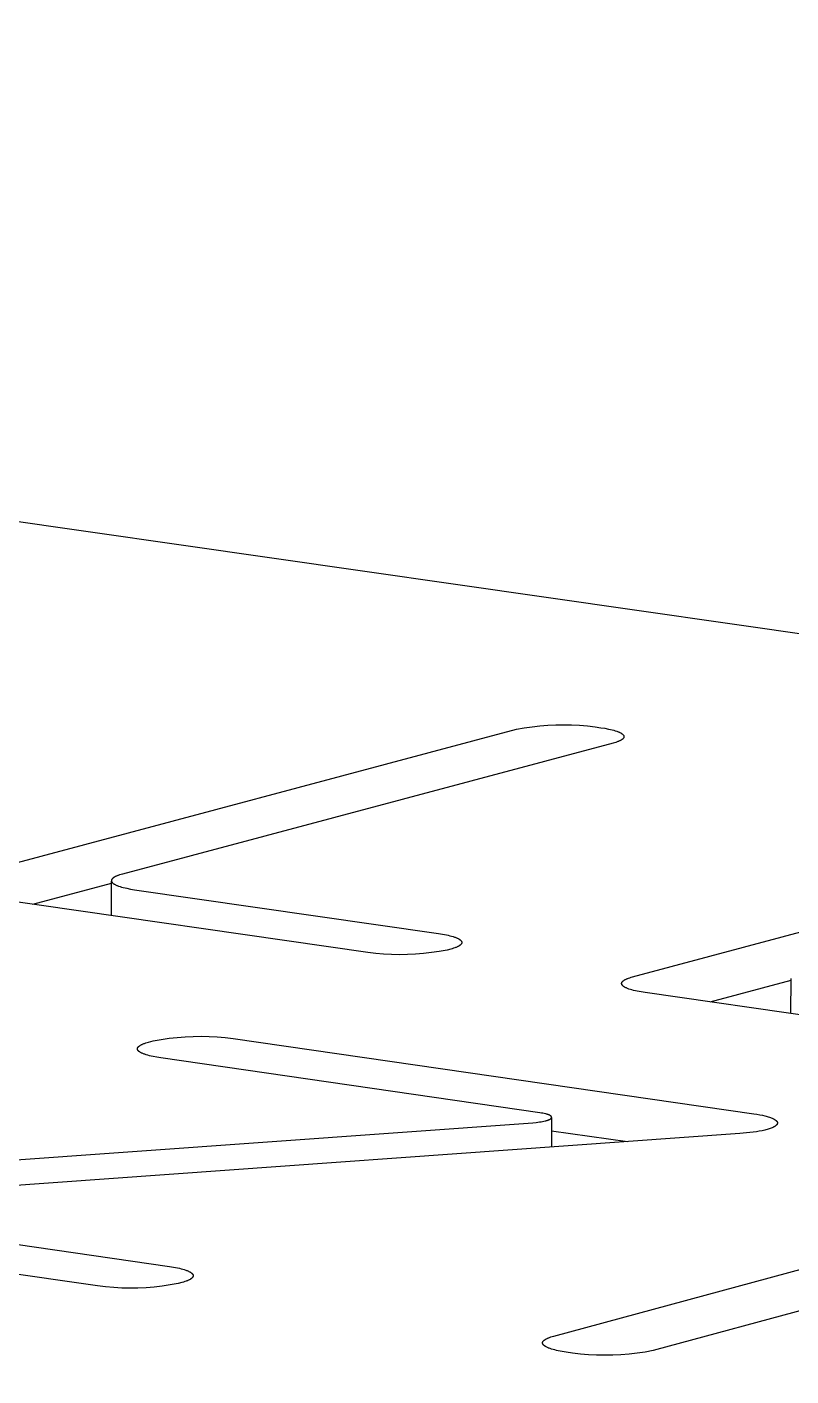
# Model space of a CAD drawing. Header units: millimetres. Extents: x -1283 to 2747, y -259 to 2557.
# Drawn here: x -71.18 to -56.64, y 893.06 to 918.73 of the extents above; entities that cross this region are included whole.
import ezdxf

# ---------------------------------------------------------------- set-up
doc = ezdxf.new("R2010")
doc.units = ezdxf.units.MM
doc.header["$MEASUREMENT"] = 0
doc.layers.add('Utwórz2D linie widoczne', color=7, linetype='Continuous', true_color=0x000000)

msp = doc.modelspace()

# ---------------------------------------------------------------- linework, layer by layer
at = {"layer": 'Utwórz2D linie widoczne'}
for p, q in [((133.445, 880.015), (-137.206, 918.732)), ((-72.555, 902.514), (-61.866, 905.365)), ((-61.866, 905.365), (-61.718, 905.392)), ((-61.718, 905.392), (-61.568, 905.413)), ((-61.568, 905.413), (-61.418, 905.43)), ((-61.418, 905.43), (-61.268, 905.443)), ((-61.268, 905.443), (-61.117, 905.45)), ((-61.117, 905.45), (-60.967, 905.452)), ((-60.967, 905.452), (-60.816, 905.449)), ((-60.816, 905.449), (-60.665, 905.441)), ((-60.665, 905.441), (-60.515, 905.428)), ((-60.515, 905.428), (-60.365, 905.41)), ((-60.365, 905.41), (-60.259, 905.394)), ((-60.259, 905.394), (-60.184, 905.383)), ((-60.184, 905.383), (-60.112, 905.369)), ((-60.112, 905.369), (-60.078, 905.361)), ((-60.078, 905.361), (-60.045, 905.354)), ((-60.045, 905.354), (-60.014, 905.345)), ((-59.999, 905.108), (-60.026, 905.101)), ((-60.014, 905.345), (-59.984, 905.337)), ((-59.973, 905.116), (-59.999, 905.108)), ((-59.984, 905.337), (-59.957, 905.328)), ((-59.948, 905.125), (-59.973, 905.116)), ((-59.957, 905.328), (-59.944, 905.323)), ((-59.937, 905.129), (-59.948, 905.125)), ((-59.944, 905.323), (-59.932, 905.318)), ((-59.925, 905.134), (-59.937, 905.129)), ((-59.932, 905.318), (-59.92, 905.314)), ((-59.915, 905.138), (-59.925, 905.134)), ((-59.92, 905.314), (-59.909, 905.309)), ((-59.904, 905.143), (-59.915, 905.138)), ((-59.909, 905.309), (-59.898, 905.304)), ((-59.895, 905.147), (-59.904, 905.143)), ((-59.898, 905.304), (-59.888, 905.299)), ((-59.885, 905.152), (-59.895, 905.147)), ((-59.888, 905.299), (-59.879, 905.294)), ((-59.877, 905.157), (-59.885, 905.152)), ((-59.879, 905.294), (-59.874, 905.291)), ((-59.872, 905.159), (-59.877, 905.157)), ((-59.874, 905.291), (-59.87, 905.289)), ((-59.868, 905.162), (-59.872, 905.159)), ((-59.87, 905.289), (-59.866, 905.286)), ((-59.864, 905.164), (-59.868, 905.162)), ((-59.866, 905.286), (-59.862, 905.283)), ((-59.861, 905.167), (-59.864, 905.164)), ((-59.862, 905.283), (-59.858, 905.281)), ((-59.857, 905.169), (-59.861, 905.167)), ((-59.858, 905.281), (-59.854, 905.278)), ((-59.854, 905.172), (-59.857, 905.169)), ((-59.854, 905.278), (-59.851, 905.275)), ((-59.85, 905.174), (-59.854, 905.172)), ((-59.851, 905.275), (-59.848, 905.273)), ((-59.847, 905.177), (-59.85, 905.174)), ((-59.848, 905.273), (-59.845, 905.27)), ((-59.844, 905.179), (-59.847, 905.177)), ((-59.845, 905.27), (-59.842, 905.268)), ((-59.842, 905.182), (-59.844, 905.179)), ((-59.842, 905.268), (-59.839, 905.265)), ((-59.839, 905.185), (-59.842, 905.182)), ((-59.839, 905.265), (-59.838, 905.264)), ((-59.836, 905.187), (-59.839, 905.185)), ((-59.838, 905.264), (-59.836, 905.262)), ((-59.836, 905.262), (-59.835, 905.261)), ((-59.835, 905.188), (-59.836, 905.187)), ((-59.835, 905.261), (-59.834, 905.26)), ((-59.834, 905.19), (-59.835, 905.188)), ((-59.834, 905.26), (-59.833, 905.258)), ((-59.833, 905.191), (-59.834, 905.19)), ((-59.833, 905.258), (-59.832, 905.257)), ((-59.832, 905.192), (-59.833, 905.191)), ((-59.832, 905.257), (-59.831, 905.255)), ((-59.831, 905.194), (-59.832, 905.192)), ((-59.831, 905.255), (-59.83, 905.254)), ((-59.83, 905.195), (-59.831, 905.194)), ((-59.83, 905.254), (-59.829, 905.253)), ((-59.829, 905.196), (-59.83, 905.195)), ((-59.829, 905.253), (-59.828, 905.251)), ((-59.828, 905.198), (-59.829, 905.196)), ((-59.828, 905.251), (-59.827, 905.25)), ((-59.827, 905.199), (-59.828, 905.198)), ((-59.827, 905.25), (-59.826, 905.249)), ((-59.826, 905.2), (-59.827, 905.199)), ((-59.826, 905.249), (-59.825, 905.247)), ((-59.825, 905.203), (-59.826, 905.202)), ((-59.826, 905.202), (-59.826, 905.2)), ((-59.825, 905.247), (-59.825, 905.246)), ((-59.825, 905.246), (-59.824, 905.245)), ((-59.824, 905.204), (-59.825, 905.203)), ((-59.824, 905.245), (-59.823, 905.243)), ((-59.823, 905.206), (-59.824, 905.204)), ((-59.823, 905.243), (-59.823, 905.242)), ((-59.823, 905.242), (-59.822, 905.241)), ((-59.822, 905.208), (-59.823, 905.207)), ((-59.823, 905.207), (-59.823, 905.206)), ((-59.822, 905.241), (-59.822, 905.239)), ((-59.822, 905.239), (-59.821, 905.238)), ((-59.821, 905.211), (-59.822, 905.21)), ((-59.822, 905.21), (-59.822, 905.208)), ((-59.821, 905.238), (-59.821, 905.237)), ((-59.821, 905.237), (-59.82, 905.235)), ((-59.82, 905.215), (-59.821, 905.214)), ((-59.821, 905.214), (-59.821, 905.212)), ((-59.821, 905.212), (-59.821, 905.211)), ((-59.82, 905.235), (-59.82, 905.234)), ((-59.82, 905.234), (-59.82, 905.233)), ((-59.82, 905.233), (-59.82, 905.231)), ((-59.82, 905.231), (-59.819, 905.23)), ((-59.819, 905.219), (-59.82, 905.218)), ((-59.82, 905.218), (-59.82, 905.216)), ((-59.82, 905.216), (-59.82, 905.215)), ((-59.819, 905.23), (-59.819, 905.228)), ((-59.819, 905.228), (-59.819, 905.227)), ((-59.819, 905.227), (-59.819, 905.226)), ((-59.819, 905.226), (-59.819, 905.224)), ((-59.819, 905.224), (-59.819, 905.223)), ((-59.819, 905.223), (-59.819, 905.222)), ((-59.819, 905.222), (-59.819, 905.22)), ((-59.819, 905.22), (-59.819, 905.219)), ((-60.026, 905.101), (-69.364, 902.608)), ((-59.654, 900.653), (-48.782, 903.571)), ((-69.541, 902.534), (-69.544, 902.531)), ((-69.538, 902.536), (-69.541, 902.534)), ((-69.534, 902.539), (-69.538, 902.536)), ((-69.531, 902.541), (-69.534, 902.539)), ((-69.527, 902.544), (-69.531, 902.541)), ((-69.523, 902.546), (-69.527, 902.544)), ((-69.519, 902.549), (-69.523, 902.546)), ((-69.515, 902.551), (-69.519, 902.549)), ((-69.506, 902.556), (-69.515, 902.551)), ((-69.497, 902.561), (-69.506, 902.556)), ((-69.487, 902.566), (-69.497, 902.561)), ((-69.476, 902.57), (-69.487, 902.566)), ((-69.465, 902.575), (-69.476, 902.57)), ((-69.454, 902.579), (-69.465, 902.575)), ((-69.442, 902.584), (-69.454, 902.579)), ((-69.418, 902.592), (-69.442, 902.584)), ((-69.391, 902.6), (-69.418, 902.592)), ((-69.364, 902.608), (-69.391, 902.6)), ((-71.068, 902.036), (-69.573, 902.435)), ((-69.572, 902.491), (-69.573, 902.49)), ((-69.573, 902.49), (-69.573, 902.489)), ((-69.573, 902.489), (-69.573, 902.487)), ((-69.573, 902.487), (-69.573, 902.486)), ((-69.573, 902.486), (-69.573, 902.485)), ((-69.573, 902.485), (-69.573, 902.483)), ((-69.573, 902.483), (-69.573, 902.482)), ((-69.573, 902.482), (-69.573, 902.481)), ((-69.573, 902.481), (-69.573, 902.479)), ((-69.573, 902.479), (-69.573, 902.478)), ((-69.573, 902.478), (-69.573, 902.476)), ((-69.573, 902.476), (-69.573, 902.475)), ((-69.573, 902.475), (-69.572, 902.474)), ((-69.573, 901.821), (-69.573, 902.472)), ((-69.571, 902.495), (-69.572, 902.494)), ((-69.572, 902.494), (-69.572, 902.493)), ((-69.572, 902.493), (-69.572, 902.491)), ((-69.572, 902.474), (-69.572, 902.472)), ((-69.572, 902.472), (-69.572, 902.471)), ((-69.572, 902.471), (-69.571, 902.47)), ((-69.57, 902.498), (-69.571, 902.497)), ((-69.571, 902.497), (-69.571, 902.495)), ((-69.571, 902.47), (-69.571, 902.468)), ((-69.571, 902.468), (-69.57, 902.467)), ((-69.569, 902.501), (-69.57, 902.5)), ((-69.57, 902.5), (-69.57, 902.498)), ((-69.57, 902.467), (-69.57, 902.466)), ((-69.57, 902.466), (-69.569, 902.464)), ((-69.568, 902.504), (-69.569, 902.502)), ((-69.569, 902.502), (-69.569, 902.501)), ((-69.569, 902.464), (-69.569, 902.463)), ((-69.569, 902.463), (-69.568, 902.461)), ((-69.567, 902.505), (-69.568, 902.504)), ((-69.568, 902.461), (-69.567, 902.46)), ((-69.566, 902.506), (-69.567, 902.505)), ((-69.567, 902.46), (-69.566, 902.459)), ((-69.565, 902.509), (-69.566, 902.508)), ((-69.566, 902.508), (-69.566, 902.506)), ((-69.566, 902.459), (-69.566, 902.457)), ((-69.566, 902.457), (-69.565, 902.456)), ((-69.564, 902.51), (-69.565, 902.509)), ((-69.565, 902.456), (-69.564, 902.455)), ((-69.563, 902.512), (-69.564, 902.51)), ((-69.564, 902.455), (-69.563, 902.453)), ((-69.562, 902.513), (-69.563, 902.512)), ((-69.563, 902.453), (-69.562, 902.452)), ((-69.561, 902.514), (-69.562, 902.513)), ((-69.562, 902.452), (-69.561, 902.451)), ((-69.56, 902.516), (-69.561, 902.514)), ((-69.561, 902.451), (-69.56, 902.449)), ((-69.559, 902.517), (-69.56, 902.516)), ((-69.56, 902.449), (-69.559, 902.448)), ((-69.558, 902.518), (-69.559, 902.517)), ((-69.559, 902.448), (-69.558, 902.447)), ((-69.557, 902.519), (-69.558, 902.518)), ((-69.558, 902.447), (-69.556, 902.445)), ((-69.555, 902.521), (-69.557, 902.519)), ((-69.556, 902.445), (-69.555, 902.444)), ((-69.553, 902.523), (-69.555, 902.521)), ((-69.555, 902.444), (-69.554, 902.443)), ((-69.554, 902.443), (-69.551, 902.44)), ((-69.55, 902.526), (-69.553, 902.523)), ((-69.551, 902.44), (-69.548, 902.437)), ((-69.547, 902.529), (-69.55, 902.526)), ((-69.548, 902.437), (-69.545, 902.434)), ((-69.544, 902.531), (-69.547, 902.529)), ((-69.545, 902.434), (-69.542, 902.432)), ((-69.542, 902.432), (-69.538, 902.429)), ((-69.538, 902.429), (-69.535, 902.427)), ((-69.535, 902.427), (-69.531, 902.424)), ((-69.531, 902.424), (-69.527, 902.421)), ((-69.527, 902.421), (-69.523, 902.419)), ((-69.523, 902.419), (-69.519, 902.416)), ((-69.519, 902.416), (-69.514, 902.414)), ((-69.514, 902.414), (-69.505, 902.408)), ((-69.505, 902.408), (-69.495, 902.403)), ((-69.495, 902.403), (-69.484, 902.398)), ((-69.484, 902.398), (-69.473, 902.394)), ((-69.473, 902.394), (-69.461, 902.389)), ((-69.461, 902.389), (-69.449, 902.384)), ((-69.449, 902.384), (-69.436, 902.379)), ((-69.436, 902.379), (-69.409, 902.37)), ((-69.409, 902.37), (-69.379, 902.361)), ((-69.379, 902.361), (-69.348, 902.353)), ((-69.348, 902.353), (-69.315, 902.345)), ((-69.315, 902.345), (-69.281, 902.338)), ((-69.281, 902.338), (-69.209, 902.324)), ((-69.209, 902.324), (-69.134, 902.312)), ((-69.134, 902.312), (-63.347, 901.478)), ((-64.694, 901.117), (-72.326, 902.218)), ((-63.347, 901.478), (-63.271, 901.466)), ((-63.271, 901.466), (-63.199, 901.452)), ((-63.199, 901.452), (-63.165, 901.444)), ((-63.165, 901.444), (-63.132, 901.436)), ((-63.132, 901.436), (-63.101, 901.428)), ((-63.101, 901.428), (-63.071, 901.419)), ((-63.071, 901.419), (-63.044, 901.41)), ((-63.044, 901.41), (-63.031, 901.406)), ((-63.031, 901.406), (-63.018, 901.401)), ((-63.018, 901.401), (-63.007, 901.396)), ((-63.007, 901.396), (-62.995, 901.391)), ((-62.995, 901.391), (-62.985, 901.386)), ((-62.985, 901.386), (-62.975, 901.381)), ((-62.975, 901.381), (-62.965, 901.376)), ((-62.965, 901.376), (-62.961, 901.373)), ((-62.961, 901.373), (-62.956, 901.371)), ((-62.956, 901.371), (-62.952, 901.368)), ((-62.952, 901.368), (-62.948, 901.366)), ((-62.948, 901.366), (-62.945, 901.363)), ((-62.944, 901.25), (-62.948, 901.248)), ((-62.945, 901.363), (-62.941, 901.36)), ((-62.941, 901.253), (-62.944, 901.25)), ((-62.941, 901.36), (-62.937, 901.358)), ((-62.937, 901.255), (-62.941, 901.253)), ((-62.937, 901.358), (-62.934, 901.355)), ((-62.934, 901.258), (-62.937, 901.255)), ((-62.934, 901.355), (-62.931, 901.352)), ((-62.931, 901.261), (-62.934, 901.258)), ((-62.931, 901.352), (-62.928, 901.35)), ((-62.928, 901.263), (-62.931, 901.261)), ((-62.928, 901.35), (-62.925, 901.347)), ((-62.926, 901.266), (-62.928, 901.263)), ((-62.923, 901.268), (-62.926, 901.266)), ((-62.925, 901.347), (-62.924, 901.346)), ((-62.924, 901.346), (-62.923, 901.344)), ((-62.923, 901.344), (-62.922, 901.343)), ((-62.922, 901.27), (-62.923, 901.268)), ((-62.922, 901.343), (-62.92, 901.341)), ((-62.921, 901.271), (-62.922, 901.27)), ((-62.92, 901.272), (-62.921, 901.271)), ((-62.92, 901.341), (-62.919, 901.34)), ((-62.919, 901.274), (-62.92, 901.272)), ((-62.919, 901.34), (-62.918, 901.339)), ((-62.918, 901.275), (-62.919, 901.274)), ((-62.918, 901.339), (-62.917, 901.337)), ((-62.917, 901.276), (-62.918, 901.275)), ((-62.917, 901.337), (-62.916, 901.336)), ((-62.916, 901.278), (-62.917, 901.276)), ((-62.916, 901.336), (-62.915, 901.335)), ((-62.915, 901.279), (-62.916, 901.278)), ((-62.915, 901.335), (-62.914, 901.333)), ((-62.914, 901.28), (-62.915, 901.279)), ((-62.914, 901.333), (-62.913, 901.332)), ((-62.913, 901.282), (-62.914, 901.28)), ((-62.913, 901.332), (-62.913, 901.331)), ((-62.913, 901.331), (-62.912, 901.329)), ((-62.912, 901.283), (-62.913, 901.282)), ((-62.912, 901.329), (-62.911, 901.328)), ((-62.911, 901.284), (-62.912, 901.283)), ((-62.911, 901.328), (-62.91, 901.327)), ((-62.91, 901.287), (-62.911, 901.286)), ((-62.911, 901.286), (-62.911, 901.284)), ((-62.91, 901.327), (-62.91, 901.325)), ((-62.91, 901.325), (-62.909, 901.324)), ((-62.909, 901.29), (-62.91, 901.288)), ((-62.91, 901.288), (-62.91, 901.287)), ((-62.909, 901.324), (-62.909, 901.322)), ((-62.909, 901.322), (-62.908, 901.321)), ((-62.908, 901.291), (-62.909, 901.29)), ((-62.908, 901.321), (-62.908, 901.32)), ((-62.908, 901.32), (-62.907, 901.318)), ((-62.907, 901.295), (-62.908, 901.294)), ((-62.908, 901.294), (-62.908, 901.292)), ((-62.908, 901.292), (-62.908, 901.291)), ((-62.907, 901.318), (-62.907, 901.317)), ((-62.907, 901.317), (-62.907, 901.316)), ((-62.907, 901.316), (-62.906, 901.314)), ((-62.906, 901.299), (-62.907, 901.298)), ((-62.907, 901.298), (-62.907, 901.296)), ((-62.907, 901.296), (-62.907, 901.295)), ((-62.906, 901.314), (-62.906, 901.313)), ((-62.906, 901.313), (-62.906, 901.311)), ((-62.906, 901.311), (-62.906, 901.31)), ((-62.906, 901.31), (-62.906, 901.309)), ((-62.906, 901.309), (-62.906, 901.307)), ((-62.906, 901.307), (-62.906, 901.306)), ((-62.906, 901.306), (-62.906, 901.305)), ((-62.906, 901.305), (-62.906, 901.303)), ((-62.906, 901.303), (-62.906, 901.302)), ((-62.906, 901.302), (-62.906, 901.301)), ((-62.906, 901.301), (-62.906, 901.299)), ((-64.544, 901.099), (-64.694, 901.117)), ((-64.393, 901.085), (-64.544, 901.099)), ((-64.241, 901.077), (-64.393, 901.085)), ((-64.09, 901.074), (-64.241, 901.077)), ((-63.938, 901.076), (-64.09, 901.074)), ((-63.786, 901.083), (-63.938, 901.076)), ((-63.635, 901.096), (-63.786, 901.083)), ((-63.484, 901.113), (-63.635, 901.096)), ((-63.334, 901.135), (-63.484, 901.113)), ((-63.185, 901.162), (-63.334, 901.135)), ((-63.114, 901.181), (-63.185, 901.162)), ((-63.087, 901.189), (-63.114, 901.181)), ((-63.061, 901.197), (-63.087, 901.189)), ((-63.036, 901.205), (-63.061, 901.197)), ((-63.024, 901.21), (-63.036, 901.205)), ((-63.013, 901.214), (-63.024, 901.21)), ((-63.002, 901.219), (-63.013, 901.214)), ((-62.992, 901.223), (-63.002, 901.219)), ((-62.982, 901.228), (-62.992, 901.223)), ((-62.972, 901.233), (-62.982, 901.228)), ((-62.964, 901.238), (-62.972, 901.233)), ((-62.959, 901.24), (-62.964, 901.238)), ((-62.955, 901.243), (-62.959, 901.24)), ((-62.951, 901.245), (-62.955, 901.243)), ((-62.948, 901.248), (-62.951, 901.245)), ((-59.864, 900.533), (-59.863, 900.535)), ((-59.864, 900.532), (-59.864, 900.533)), ((-59.864, 900.531), (-59.864, 900.532)), ((-59.864, 900.529), (-59.864, 900.531)), ((-59.864, 900.528), (-59.864, 900.529)), ((-59.864, 900.527), (-59.864, 900.528)), ((-59.864, 900.525), (-59.864, 900.527)), ((-59.864, 900.524), (-59.864, 900.525)), ((-59.864, 900.522), (-59.864, 900.524)), ((-59.864, 900.521), (-59.864, 900.522)), ((-59.864, 900.52), (-59.864, 900.521)), ((-59.864, 900.518), (-59.864, 900.52)), ((-59.863, 900.517), (-59.864, 900.518)), ((-59.863, 900.538), (-59.862, 900.539)), ((-59.863, 900.536), (-59.863, 900.538)), ((-59.863, 900.535), (-59.863, 900.536)), ((-59.863, 900.515), (-59.863, 900.517)), ((-59.863, 900.514), (-59.863, 900.515)), ((-59.862, 900.513), (-59.863, 900.514)), ((-59.862, 900.54), (-59.861, 900.542)), ((-59.862, 900.539), (-59.862, 900.54)), ((-59.862, 900.511), (-59.862, 900.513)), ((-59.861, 900.51), (-59.862, 900.511)), ((-59.861, 900.543), (-59.86, 900.544)), ((-59.861, 900.542), (-59.861, 900.543)), ((-59.861, 900.509), (-59.861, 900.51)), ((-59.86, 900.507), (-59.861, 900.509)), ((-59.86, 900.546), (-59.859, 900.547)), ((-59.86, 900.544), (-59.86, 900.546)), ((-59.859, 900.506), (-59.86, 900.507)), ((-59.859, 900.547), (-59.858, 900.548)), ((-59.859, 900.504), (-59.859, 900.506)), ((-59.858, 900.503), (-59.859, 900.504)), ((-59.858, 900.55), (-59.857, 900.551)), ((-59.858, 900.548), (-59.858, 900.55)), ((-59.857, 900.502), (-59.858, 900.503)), ((-59.857, 900.551), (-59.856, 900.552)), ((-59.856, 900.5), (-59.857, 900.502)), ((-59.856, 900.552), (-59.855, 900.554)), ((-59.855, 900.499), (-59.856, 900.5)), ((-59.855, 900.554), (-59.854, 900.555)), ((-59.854, 900.498), (-59.855, 900.499)), ((-59.854, 900.555), (-59.853, 900.557)), ((-59.853, 900.496), (-59.854, 900.498)), ((-59.853, 900.557), (-59.852, 900.558)), ((-59.852, 900.495), (-59.853, 900.496)), ((-59.852, 900.558), (-59.851, 900.559)), ((-59.851, 900.493), (-59.852, 900.495)), ((-59.851, 900.559), (-59.85, 900.561)), ((-59.85, 900.492), (-59.851, 900.493)), ((-59.85, 900.561), (-59.849, 900.562)), ((-59.849, 900.491), (-59.85, 900.492)), ((-59.849, 900.562), (-59.848, 900.563)), ((-59.848, 900.489), (-59.849, 900.491)), ((-59.848, 900.563), (-59.847, 900.565)), ((-59.847, 900.488), (-59.848, 900.489)), ((-59.847, 900.565), (-59.844, 900.567)), ((-59.845, 900.487), (-59.847, 900.488)), ((-59.844, 900.485), (-59.845, 900.487)), ((-59.844, 900.567), (-59.841, 900.57)), ((-59.841, 900.483), (-59.844, 900.485)), ((-59.841, 900.57), (-59.839, 900.572)), ((-59.838, 900.48), (-59.841, 900.483)), ((-59.839, 900.572), (-59.836, 900.575)), ((-59.835, 900.477), (-59.838, 900.48)), ((-59.836, 900.575), (-59.832, 900.578)), ((-59.832, 900.578), (-59.829, 900.58)), ((-59.829, 900.58), (-59.826, 900.583)), ((-59.826, 900.583), (-59.822, 900.585)), ((-59.822, 900.585), (-59.818, 900.588)), ((-59.818, 900.588), (-59.814, 900.59)), ((-59.814, 900.59), (-59.81, 900.593)), ((-59.81, 900.593), (-59.806, 900.595)), ((-59.806, 900.595), (-59.797, 900.6)), ((-59.797, 900.6), (-59.788, 900.605)), ((-59.788, 900.605), (-59.778, 900.61)), ((-59.778, 900.61), (-59.767, 900.615)), ((-59.767, 900.615), (-59.756, 900.619)), ((-59.756, 900.619), (-59.745, 900.624)), ((-59.745, 900.624), (-59.733, 900.628)), ((-59.733, 900.628), (-59.708, 900.637)), ((-59.708, 900.637), (-59.682, 900.645)), ((-59.682, 900.645), (-59.654, 900.653)), ((-58.176, 900.174), (-56.64, 900.587)), ((-56.641, 899.952), (-56.64, 900.622)), ((-59.832, 900.474), (-59.835, 900.477)), ((-59.828, 900.472), (-59.832, 900.474)), ((-59.825, 900.469), (-59.828, 900.472)), ((-59.821, 900.466), (-59.825, 900.469)), ((-59.817, 900.464), (-59.821, 900.466)), ((-59.813, 900.461), (-59.817, 900.464)), ((-59.808, 900.458), (-59.813, 900.461)), ((-59.804, 900.456), (-59.808, 900.458)), ((-59.794, 900.451), (-59.804, 900.456)), ((-59.784, 900.446), (-59.794, 900.451)), ((-59.773, 900.441), (-59.784, 900.446)), ((-59.762, 900.436), (-59.773, 900.441)), ((-59.75, 900.431), (-59.762, 900.436)), ((-59.738, 900.426), (-59.75, 900.431)), ((-59.724, 900.421), (-59.738, 900.426)), ((-59.697, 900.412), (-59.724, 900.421)), ((-59.667, 900.403), (-59.697, 900.412)), ((-59.635, 900.395), (-59.667, 900.403)), ((-59.602, 900.387), (-59.635, 900.395)), ((-59.567, 900.379), (-59.602, 900.387)), ((-59.494, 900.365), (-59.567, 900.379)), ((-59.418, 900.353), (-59.494, 900.365)), ((-50.276, 899.034), (-59.418, 900.353)), ((-68.78, 899.433), (-68.629, 899.461)), ((-68.629, 899.461), (-68.477, 899.483)), ((-68.477, 899.483), (-68.325, 899.5)), ((-68.325, 899.5), (-68.172, 899.513)), ((-68.172, 899.513), (-68.019, 899.52)), ((-68.019, 899.52), (-67.866, 899.522)), ((-67.866, 899.522), (-67.713, 899.519)), ((-67.713, 899.519), (-67.56, 899.511)), ((-67.56, 899.511), (-67.407, 899.497)), ((-67.407, 899.497), (-67.255, 899.479)), ((-67.255, 899.479), (-57.347, 898.046)), ((-69.078, 899.289), (-69.077, 899.29)), ((-69.078, 899.288), (-69.078, 899.289)), ((-69.078, 899.286), (-69.078, 899.288)), ((-69.078, 899.285), (-69.078, 899.286)), ((-69.078, 899.283), (-69.078, 899.285)), ((-69.078, 899.282), (-69.078, 899.283)), ((-69.078, 899.281), (-69.078, 899.282)), ((-69.078, 899.279), (-69.078, 899.281)), ((-69.078, 899.278), (-69.078, 899.279)), ((-69.078, 899.276), (-69.078, 899.278)), ((-69.077, 899.275), (-69.078, 899.276)), ((-69.077, 899.293), (-69.076, 899.294)), ((-69.077, 899.292), (-69.077, 899.293)), ((-69.077, 899.29), (-69.077, 899.292)), ((-69.077, 899.274), (-69.077, 899.275)), ((-69.077, 899.272), (-69.077, 899.274)), ((-69.076, 899.271), (-69.077, 899.272)), ((-69.076, 899.297), (-69.075, 899.299)), ((-69.076, 899.296), (-69.076, 899.297)), ((-69.076, 899.294), (-69.076, 899.296)), ((-69.076, 899.27), (-69.076, 899.271)), ((-69.076, 899.268), (-69.076, 899.27)), ((-69.075, 899.267), (-69.076, 899.268)), ((-69.075, 899.3), (-69.074, 899.301)), ((-69.075, 899.299), (-69.075, 899.3)), ((-69.075, 899.265), (-69.075, 899.267)), ((-69.074, 899.264), (-69.075, 899.265)), ((-69.074, 899.301), (-69.073, 899.303)), ((-69.073, 899.263), (-69.074, 899.264)), ((-69.073, 899.304), (-69.072, 899.305)), ((-69.073, 899.303), (-69.073, 899.304)), ((-69.073, 899.261), (-69.073, 899.263)), ((-69.072, 899.26), (-69.073, 899.261)), ((-69.072, 899.305), (-69.071, 899.307)), ((-69.071, 899.258), (-69.072, 899.26)), ((-69.071, 899.307), (-69.07, 899.308)), ((-69.07, 899.257), (-69.071, 899.258)), ((-69.07, 899.309), (-69.069, 899.311)), ((-69.07, 899.308), (-69.07, 899.309)), ((-69.069, 899.256), (-69.07, 899.257)), ((-69.069, 899.311), (-69.068, 899.312)), ((-69.069, 899.254), (-69.069, 899.256)), ((-69.068, 899.253), (-69.069, 899.254)), ((-69.068, 899.312), (-69.067, 899.314)), ((-69.067, 899.252), (-69.068, 899.253)), ((-69.067, 899.314), (-69.066, 899.315)), ((-69.066, 899.25), (-69.067, 899.252)), ((-69.066, 899.315), (-69.065, 899.316)), ((-69.064, 899.249), (-69.066, 899.25)), ((-69.065, 899.316), (-69.064, 899.318)), ((-69.064, 899.318), (-69.062, 899.319)), ((-69.063, 899.247), (-69.064, 899.249)), ((-69.062, 899.246), (-69.063, 899.247)), ((-69.062, 899.319), (-69.061, 899.32)), ((-69.061, 899.245), (-69.062, 899.246)), ((-69.061, 899.32), (-69.06, 899.322)), ((-69.06, 899.243), (-69.061, 899.245)), ((-69.06, 899.322), (-69.057, 899.324)), ((-69.058, 899.242), (-69.06, 899.243)), ((-69.056, 899.239), (-69.058, 899.242)), ((-69.057, 899.324), (-69.055, 899.327)), ((-69.053, 899.237), (-69.056, 899.239)), ((-69.055, 899.327), (-69.052, 899.329)), ((-69.05, 899.234), (-69.053, 899.237)), ((-69.052, 899.329), (-69.049, 899.332)), ((-69.046, 899.231), (-69.05, 899.234)), ((-69.049, 899.332), (-69.046, 899.335)), ((-69.046, 899.335), (-69.042, 899.337)), ((-69.043, 899.228), (-69.046, 899.231)), ((-69.039, 899.226), (-69.043, 899.228)), ((-69.042, 899.337), (-69.039, 899.34)), ((-69.039, 899.34), (-69.035, 899.342)), ((-69.035, 899.223), (-69.039, 899.226)), ((-69.035, 899.342), (-69.031, 899.345)), ((-69.031, 899.22), (-69.035, 899.223)), ((-69.031, 899.345), (-69.027, 899.347)), ((-69.027, 899.218), (-69.031, 899.22)), ((-69.027, 899.347), (-69.023, 899.35)), ((-69.023, 899.215), (-69.027, 899.218)), ((-69.023, 899.35), (-69.019, 899.352)), ((-69.018, 899.213), (-69.023, 899.215)), ((-69.019, 899.352), (-69.01, 899.357)), ((-69.009, 899.207), (-69.018, 899.213)), ((-69.01, 899.357), (-69, 899.362)), ((-68.999, 899.202), (-69.009, 899.207)), ((-69, 899.362), (-68.99, 899.367)), ((-68.988, 899.197), (-68.999, 899.202)), ((-68.99, 899.367), (-68.98, 899.372)), ((-68.977, 899.192), (-68.988, 899.197)), ((-68.98, 899.372), (-68.969, 899.376)), ((-68.969, 899.376), (-68.958, 899.381)), ((-68.958, 899.381), (-68.946, 899.385)), ((-68.946, 899.385), (-68.921, 899.394)), ((-68.921, 899.394), (-68.894, 899.402)), ((-68.894, 899.402), (-68.866, 899.41)), ((-68.866, 899.41), (-68.78, 899.433)), ((-68.965, 899.187), (-68.977, 899.192)), ((-68.952, 899.182), (-68.965, 899.187)), ((-68.939, 899.178), (-68.952, 899.182)), ((-68.911, 899.168), (-68.939, 899.178)), ((-68.882, 899.16), (-68.911, 899.168)), ((-68.85, 899.151), (-68.882, 899.16)), ((-68.817, 899.143), (-68.85, 899.151)), ((-68.782, 899.136), (-68.817, 899.143)), ((-68.709, 899.122), (-68.782, 899.136)), ((-68.633, 899.109), (-68.709, 899.122)), ((-61.419, 898.065), (-68.633, 899.109)), ((-61.391, 898.061), (-61.419, 898.065)), ((-61.364, 898.056), (-61.391, 898.061)), ((-61.339, 898.051), (-61.364, 898.056)), ((-61.315, 898.046), (-61.339, 898.051)), ((-61.317, 897.91), (-61.306, 897.913)), ((-61.304, 898.043), (-61.315, 898.046)), ((-61.306, 897.913), (-61.295, 897.916)), ((-61.293, 898.04), (-61.304, 898.043)), ((-61.295, 897.916), (-61.284, 897.919)), ((-61.282, 898.037), (-61.293, 898.04)), ((-61.284, 897.919), (-61.274, 897.923)), ((-61.272, 898.033), (-61.282, 898.037)), ((-61.274, 897.923), (-61.265, 897.926)), ((-61.263, 898.03), (-61.272, 898.033)), ((-61.265, 897.926), (-61.256, 897.929)), ((-61.254, 898.027), (-61.263, 898.03)), ((-61.256, 897.929), (-61.248, 897.932)), ((-61.246, 898.024), (-61.254, 898.027)), ((-61.248, 897.932), (-61.24, 897.936)), ((-61.238, 898.02), (-61.246, 898.024)), ((-61.24, 897.936), (-61.236, 897.937)), ((-61.235, 898.018), (-61.238, 898.02)), ((-61.236, 897.937), (-61.233, 897.939)), ((-61.231, 898.017), (-61.235, 898.018)), ((-61.233, 897.939), (-61.23, 897.941)), ((-61.228, 898.015), (-61.231, 898.017)), ((-61.23, 897.941), (-61.226, 897.942)), ((-61.225, 898.013), (-61.228, 898.015)), ((-61.226, 897.942), (-61.224, 897.944)), ((-61.222, 898.011), (-61.225, 898.013)), ((-61.224, 897.944), (-61.221, 897.946)), ((-61.219, 898.01), (-61.222, 898.011)), ((-61.221, 897.946), (-61.218, 897.948)), ((-61.217, 898.008), (-61.219, 898.01)), ((-61.218, 897.948), (-61.216, 897.949)), ((-61.214, 898.006), (-61.217, 898.008)), ((-61.216, 897.949), (-61.213, 897.951)), ((-61.212, 898.004), (-61.214, 898.006)), ((-61.213, 897.951), (-61.211, 897.953)), ((-61.211, 898.003), (-61.212, 898.004)), ((-61.209, 898.002), (-61.211, 898.003)), ((-61.211, 897.953), (-61.21, 897.954)), ((-61.21, 897.954), (-61.209, 897.954)), ((-61.208, 898.002), (-61.209, 898.002)), ((-61.209, 897.954), (-61.208, 897.955)), ((-61.207, 898.001), (-61.208, 898.002)), ((-61.208, 897.955), (-61.207, 897.956)), ((-61.207, 898), (-61.207, 898.001)), ((-61.206, 897.999), (-61.207, 898)), ((-61.207, 897.956), (-61.206, 897.957)), ((-61.205, 897.998), (-61.206, 897.999)), ((-61.206, 897.957), (-61.205, 897.958)), ((-61.204, 897.997), (-61.205, 897.998)), ((-61.205, 897.958), (-61.204, 897.959)), ((-61.203, 897.996), (-61.204, 897.997)), ((-61.204, 897.959), (-61.204, 897.96)), ((-61.204, 897.96), (-61.203, 897.96)), ((-61.202, 897.995), (-61.203, 897.996)), ((-61.203, 897.96), (-61.202, 897.961)), ((-61.202, 897.994), (-61.202, 897.995)), ((-61.201, 897.993), (-61.202, 897.994)), ((-61.202, 897.962), (-61.201, 897.963)), ((-61.202, 897.961), (-61.202, 897.962)), ((-61.2, 897.992), (-61.201, 897.993)), ((-61.201, 897.963), (-61.2, 897.964)), ((-61.199, 897.991), (-61.2, 897.992)), ((-61.2, 897.992), (-61.2, 897.992)), ((-61.2, 897.965), (-61.199, 897.966)), ((-61.2, 897.964), (-61.2, 897.965)), ((-61.199, 897.99), (-61.199, 897.991)), ((-61.198, 897.989), (-61.199, 897.99)), ((-61.199, 897.966), (-61.199, 897.967)), ((-61.199, 897.967), (-61.198, 897.967)), ((-61.198, 897.988), (-61.198, 897.989)), ((-61.198, 897.987), (-61.198, 897.988)), ((-61.198, 897.988), (-61.198, 897.988)), ((-61.197, 897.987), (-61.198, 897.987)), ((-61.198, 897.968), (-61.197, 897.969)), ((-61.198, 897.967), (-61.198, 897.968)), ((-61.197, 897.986), (-61.197, 897.987)), ((-61.197, 897.987), (-61.197, 897.987)), ((-61.197, 897.985), (-61.197, 897.986)), ((-61.197, 897.986), (-61.197, 897.986)), ((-61.196, 897.984), (-61.197, 897.985)), ((-61.197, 897.985), (-61.197, 897.985)), ((-61.197, 897.971), (-61.197, 897.972)), ((-61.197, 897.972), (-61.196, 897.972)), ((-61.197, 897.97), (-61.197, 897.971)), ((-61.197, 897.971), (-61.197, 897.971)), ((-61.197, 897.969), (-61.197, 897.97)), ((-61.197, 897.97), (-61.197, 897.97)), ((-61.197, 897.97), (-61.197, 897.97)), ((-61.196, 897.983), (-61.196, 897.984)), ((-61.196, 897.984), (-61.196, 897.984)), ((-61.196, 897.982), (-61.196, 897.983)), ((-61.196, 897.983), (-61.196, 897.983)), ((-61.196, 897.981), (-61.196, 897.982)), ((-61.196, 897.982), (-61.196, 897.982)), ((-61.196, 897.982), (-61.196, 897.982)), ((-61.196, 897.98), (-61.196, 897.981)), ((-61.196, 897.981), (-61.196, 897.981)), ((-61.196, 897.979), (-61.196, 897.98)), ((-61.196, 897.98), (-61.196, 897.98)), ((-61.196, 897.978), (-61.196, 897.979)), ((-61.196, 897.979), (-61.196, 897.979)), ((-61.196, 897.977), (-61.196, 897.978)), ((-61.196, 897.978), (-61.196, 897.978)), ((-61.196, 897.978), (-61.196, 897.978)), ((-61.196, 897.977), (-61.196, 897.412)), ((-61.196, 897.976), (-61.196, 897.977)), ((-61.196, 897.977), (-61.196, 897.977)), ((-61.196, 897.975), (-61.196, 897.976)), ((-61.196, 897.976), (-61.196, 897.976)), ((-61.196, 897.974), (-61.196, 897.975)), ((-61.196, 897.975), (-61.196, 897.975)), ((-61.196, 897.973), (-61.196, 897.974)), ((-61.196, 897.974), (-61.196, 897.974)), ((-61.196, 897.974), (-61.196, 897.974)), ((-61.196, 897.972), (-61.196, 897.973)), ((-61.196, 897.973), (-61.196, 897.973)), ((-57.347, 898.046), (-57.291, 898.037)), ((-57.291, 898.037), (-57.237, 898.028)), ((-57.237, 898.028), (-57.186, 898.017)), ((-57.186, 898.017), (-57.138, 898.006)), ((-57.138, 898.006), (-57.115, 898.001)), ((-57.115, 898.001), (-57.094, 897.995)), ((-57.094, 897.995), (-57.073, 897.988)), ((-57.073, 897.988), (-57.053, 897.982)), ((-57.053, 897.982), (-57.034, 897.976)), ((-57.034, 897.976), (-57.017, 897.969)), ((-57.017, 897.969), (-57, 897.962)), ((-57, 897.962), (-56.985, 897.956)), ((-56.985, 897.956), (-56.978, 897.952)), ((-56.978, 897.952), (-56.971, 897.949)), ((-56.971, 897.949), (-56.964, 897.945)), ((-56.964, 897.945), (-56.958, 897.942)), ((-56.958, 897.942), (-56.952, 897.938)), ((-56.952, 897.938), (-56.946, 897.934)), ((-56.946, 897.934), (-56.941, 897.931)), ((-56.941, 897.931), (-56.936, 897.927)), ((-56.936, 897.927), (-56.931, 897.924)), ((-56.931, 897.924), (-56.929, 897.922)), ((-56.929, 897.922), (-56.927, 897.92)), ((-56.927, 897.92), (-56.925, 897.918)), ((-56.925, 897.918), (-56.923, 897.917)), ((-56.923, 897.917), (-56.921, 897.915)), ((-56.921, 897.915), (-56.919, 897.913)), ((-56.919, 897.913), (-56.917, 897.911)), ((-79.472, 896.591), (-61.554, 897.877)), ((-57.615, 897.669), (-75.557, 896.38)), ((-61.554, 897.877), (-61.489, 897.883)), ((-61.489, 897.883), (-61.457, 897.886)), ((-61.457, 897.886), (-61.427, 897.89)), ((-61.427, 897.89), (-61.397, 897.895)), ((-61.397, 897.895), (-61.369, 897.9)), ((-61.369, 897.9), (-61.342, 897.905)), ((-61.342, 897.905), (-61.317, 897.91)), ((-61.196, 897.724), (-59.754, 897.516)), ((-57.485, 897.681), (-57.615, 897.669)), ((-57.421, 897.688), (-57.485, 897.681)), ((-57.36, 897.696), (-57.421, 897.688)), ((-57.3, 897.705), (-57.36, 897.696)), ((-57.244, 897.714), (-57.3, 897.705)), ((-57.191, 897.725), (-57.244, 897.714)), ((-57.141, 897.736), (-57.191, 897.725)), ((-57.118, 897.742), (-57.141, 897.736)), ((-57.096, 897.748), (-57.118, 897.742)), ((-57.075, 897.754), (-57.096, 897.748)), ((-57.055, 897.76), (-57.075, 897.754)), ((-57.036, 897.767), (-57.055, 897.76)), ((-57.018, 897.773), (-57.036, 897.767)), ((-57.002, 897.78), (-57.018, 897.773)), ((-56.987, 897.787), (-57.002, 897.78)), ((-56.98, 897.79), (-56.987, 897.787)), ((-56.973, 897.793), (-56.98, 897.79)), ((-56.966, 897.797), (-56.973, 897.793)), ((-56.96, 897.8), (-56.966, 897.797)), ((-56.954, 897.804), (-56.96, 897.8)), ((-56.948, 897.807), (-56.954, 897.804)), ((-56.943, 897.81), (-56.948, 897.807)), ((-56.938, 897.814), (-56.943, 897.81)), ((-56.934, 897.817), (-56.938, 897.814)), ((-56.929, 897.821), (-56.934, 897.817)), ((-56.927, 897.823), (-56.929, 897.821)), ((-56.925, 897.824), (-56.927, 897.823)), ((-56.923, 897.826), (-56.925, 897.824)), ((-56.921, 897.828), (-56.923, 897.826)), ((-56.92, 897.829), (-56.921, 897.828)), ((-56.918, 897.831), (-56.92, 897.829)), ((-56.916, 897.833), (-56.918, 897.831)), ((-56.917, 897.911), (-56.915, 897.909)), ((-56.915, 897.835), (-56.916, 897.833)), ((-56.915, 897.909), (-56.914, 897.907)), ((-56.913, 897.836), (-56.915, 897.835)), ((-56.914, 897.907), (-56.912, 897.906)), ((-56.912, 897.838), (-56.913, 897.836)), ((-56.912, 897.906), (-56.911, 897.904)), ((-56.91, 897.84), (-56.912, 897.838)), ((-56.911, 897.904), (-56.91, 897.902)), ((-56.91, 897.902), (-56.908, 897.9)), ((-56.909, 897.841), (-56.91, 897.84)), ((-56.908, 897.843), (-56.909, 897.841)), ((-56.908, 897.9), (-56.907, 897.898)), ((-56.907, 897.845), (-56.908, 897.843)), ((-56.907, 897.898), (-56.906, 897.897)), ((-56.906, 897.847), (-56.907, 897.845)), ((-56.906, 897.897), (-56.905, 897.895)), ((-56.905, 897.848), (-56.906, 897.847)), ((-56.905, 897.895), (-56.904, 897.893)), ((-56.904, 897.85), (-56.905, 897.848)), ((-56.904, 897.893), (-56.903, 897.892)), ((-56.903, 897.852), (-56.904, 897.85)), ((-56.903, 897.892), (-56.903, 897.891)), ((-56.903, 897.891), (-56.903, 897.89)), ((-56.903, 897.89), (-56.902, 897.889)), ((-56.902, 897.854), (-56.903, 897.852)), ((-56.902, 897.889), (-56.902, 897.888)), ((-56.902, 897.888), (-56.902, 897.888)), ((-56.902, 897.888), (-56.901, 897.887)), ((-56.901, 897.856), (-56.902, 897.855)), ((-56.902, 897.855), (-56.902, 897.854)), ((-56.902, 897.854), (-56.902, 897.854)), ((-56.901, 897.887), (-56.901, 897.886)), ((-56.901, 897.886), (-56.901, 897.885)), ((-56.901, 897.885), (-56.9, 897.884)), ((-56.9, 897.859), (-56.901, 897.858)), ((-56.901, 897.858), (-56.901, 897.857)), ((-56.901, 897.857), (-56.901, 897.856)), ((-56.9, 897.884), (-56.9, 897.883)), ((-56.9, 897.883), (-56.9, 897.882)), ((-56.9, 897.882), (-56.9, 897.881)), ((-56.9, 897.881), (-56.899, 897.88)), ((-56.899, 897.862), (-56.9, 897.862)), ((-56.9, 897.862), (-56.9, 897.861)), ((-56.9, 897.861), (-56.9, 897.86)), ((-56.9, 897.86), (-56.9, 897.859)), ((-56.899, 897.88), (-56.899, 897.879)), ((-56.899, 897.879), (-56.899, 897.878)), ((-56.899, 897.878), (-56.899, 897.878)), ((-56.899, 897.878), (-56.899, 897.877)), ((-56.899, 897.877), (-56.899, 897.876)), ((-56.899, 897.876), (-56.899, 897.875)), ((-56.899, 897.875), (-56.899, 897.874)), ((-56.899, 897.874), (-56.899, 897.873)), ((-56.899, 897.873), (-56.899, 897.872)), ((-56.899, 897.872), (-56.899, 897.871)), ((-56.899, 897.871), (-56.899, 897.87)), ((-56.899, 897.87), (-56.899, 897.87)), ((-56.899, 897.87), (-56.899, 897.869)), ((-56.899, 897.869), (-56.899, 897.868)), ((-56.899, 897.868), (-56.899, 897.867)), ((-56.899, 897.867), (-56.899, 897.866)), ((-56.899, 897.866), (-56.899, 897.865)), ((-56.899, 897.865), (-56.899, 897.864)), ((-56.899, 897.864), (-56.899, 897.863)), ((-56.899, 897.863), (-56.899, 897.862)), ((-61.156, 893.814), (-51.666, 896.381)), ((-69.837, 894.77), (-79.752, 896.213)), ((-75.696, 896.191), (-68.466, 895.139)), ((-49.778, 896.108), (-59.265, 893.539)), ((-68.466, 895.139), (-68.389, 895.127)), ((-68.389, 895.127), (-68.316, 895.113)), ((-68.316, 895.113), (-68.281, 895.105)), ((-68.281, 895.105), (-68.247, 895.097)), ((-68.247, 895.097), (-68.216, 895.089)), ((-68.216, 895.089), (-68.186, 895.08)), ((-68.231, 894.836), (-68.303, 894.816)), ((-68.203, 894.844), (-68.231, 894.836)), ((-68.176, 894.852), (-68.203, 894.844)), ((-68.186, 895.08), (-68.158, 895.07)), ((-68.151, 894.861), (-68.176, 894.852)), ((-68.158, 895.07), (-68.145, 895.066)), ((-68.139, 894.865), (-68.151, 894.861)), ((-68.145, 895.066), (-68.132, 895.061)), ((-68.128, 894.87), (-68.139, 894.865)), ((-68.132, 895.061), (-68.12, 895.056)), ((-68.117, 894.874), (-68.128, 894.87)), ((-68.12, 895.056), (-68.109, 895.051)), ((-68.106, 894.879), (-68.117, 894.874)), ((-68.109, 895.051), (-68.098, 895.046)), ((-68.096, 894.884), (-68.106, 894.879)), ((-68.098, 895.046), (-68.088, 895.04)), ((-68.087, 894.889), (-68.096, 894.884)), ((-68.088, 895.04), (-68.078, 895.035)), ((-68.078, 894.894), (-68.087, 894.889)), ((-68.078, 895.035), (-68.074, 895.032)), ((-68.073, 894.896), (-68.078, 894.894)), ((-68.074, 895.032), (-68.069, 895.03)), ((-68.069, 894.899), (-68.073, 894.896)), ((-68.069, 895.03), (-68.065, 895.027)), ((-68.065, 894.901), (-68.069, 894.899)), ((-68.065, 895.027), (-68.061, 895.024)), ((-68.061, 894.904), (-68.065, 894.901)), ((-68.061, 895.024), (-68.057, 895.022)), ((-68.058, 894.907), (-68.061, 894.904)), ((-68.054, 894.909), (-68.058, 894.907)), ((-68.057, 895.022), (-68.054, 895.019)), ((-68.054, 895.019), (-68.05, 895.016)), ((-68.051, 894.912), (-68.054, 894.909)), ((-68.048, 894.914), (-68.051, 894.912)), ((-68.05, 895.016), (-68.047, 895.014)), ((-68.044, 894.917), (-68.048, 894.914)), ((-68.047, 895.014), (-68.044, 895.011)), ((-68.044, 895.011), (-68.041, 895.008)), ((-68.042, 894.92), (-68.044, 894.917)), ((-68.039, 894.922), (-68.042, 894.92)), ((-68.041, 895.008), (-68.038, 895.005)), ((-68.036, 894.925), (-68.039, 894.922)), ((-68.038, 895.005), (-68.037, 895.004)), ((-68.037, 895.004), (-68.035, 895.003)), ((-68.035, 894.926), (-68.036, 894.925)), ((-68.035, 895.003), (-68.034, 895.001)), ((-68.034, 894.928), (-68.035, 894.926)), ((-68.034, 895.001), (-68.033, 895)), ((-68.033, 894.929), (-68.034, 894.928)), ((-68.033, 895), (-68.032, 894.998)), ((-68.032, 894.93), (-68.033, 894.929)), ((-68.032, 894.998), (-68.031, 894.997)), ((-68.031, 894.932), (-68.032, 894.93)), ((-68.031, 894.997), (-68.03, 894.996)), ((-68.029, 894.933), (-68.031, 894.932)), ((-68.03, 894.996), (-68.029, 894.994)), ((-68.029, 894.994), (-68.028, 894.993)), ((-68.028, 894.936), (-68.029, 894.934)), ((-68.029, 894.934), (-68.029, 894.933)), ((-68.028, 894.993), (-68.027, 894.992)), ((-68.027, 894.937), (-68.028, 894.936)), ((-68.027, 894.992), (-68.026, 894.99)), ((-68.026, 894.939), (-68.027, 894.937)), ((-68.026, 894.99), (-68.025, 894.989)), ((-68.025, 894.94), (-68.026, 894.939)), ((-68.025, 894.989), (-68.024, 894.987)), ((-68.024, 894.941), (-68.025, 894.94)), ((-68.024, 894.987), (-68.024, 894.986)), ((-68.024, 894.986), (-68.023, 894.985)), ((-68.023, 894.944), (-68.024, 894.943)), ((-68.024, 894.943), (-68.024, 894.941)), ((-68.023, 894.985), (-68.022, 894.983)), ((-68.022, 894.945), (-68.023, 894.944)), ((-68.022, 894.983), (-68.022, 894.982)), ((-68.022, 894.982), (-68.021, 894.98)), ((-68.021, 894.948), (-68.022, 894.947)), ((-68.022, 894.947), (-68.022, 894.945)), ((-68.021, 894.98), (-68.021, 894.979)), ((-68.021, 894.979), (-68.02, 894.978)), ((-68.02, 894.951), (-68.021, 894.95)), ((-68.021, 894.95), (-68.021, 894.948)), ((-68.02, 894.978), (-68.02, 894.976)), ((-68.02, 894.976), (-68.019, 894.975)), ((-68.019, 894.954), (-68.02, 894.952)), ((-68.02, 894.952), (-68.02, 894.951)), ((-68.019, 894.975), (-68.019, 894.973)), ((-68.019, 894.973), (-68.019, 894.972)), ((-68.019, 894.972), (-68.019, 894.971)), ((-68.019, 894.971), (-68.018, 894.969)), ((-68.018, 894.959), (-68.019, 894.958)), ((-68.019, 894.958), (-68.019, 894.957)), ((-68.019, 894.957), (-68.019, 894.955)), ((-68.019, 894.955), (-68.019, 894.954)), ((-68.018, 894.969), (-68.018, 894.968)), ((-68.018, 894.968), (-68.018, 894.966)), ((-68.018, 894.966), (-68.018, 894.965)), ((-68.018, 894.965), (-68.018, 894.964)), ((-68.018, 894.964), (-68.018, 894.962)), ((-68.018, 894.962), (-68.018, 894.961)), ((-68.018, 894.961), (-68.018, 894.959)), ((-69.684, 894.751), (-69.837, 894.77)), ((-69.53, 894.738), (-69.684, 894.751)), ((-69.376, 894.729), (-69.53, 894.738)), ((-69.222, 894.726), (-69.376, 894.729)), ((-69.068, 894.728), (-69.222, 894.726)), ((-68.914, 894.736), (-69.068, 894.728)), ((-68.76, 894.748), (-68.914, 894.736)), ((-68.607, 894.766), (-68.76, 894.748)), ((-68.455, 894.788), (-68.607, 894.766)), ((-68.303, 894.816), (-68.455, 894.788)), ((-61.211, 893.798), (-61.184, 893.806)), ((-61.184, 893.806), (-61.156, 893.814)), ((-61.368, 893.693), (-61.367, 893.694)), ((-61.368, 893.691), (-61.368, 893.693)), ((-61.368, 893.69), (-61.368, 893.691)), ((-61.368, 893.688), (-61.368, 893.69)), ((-61.368, 893.687), (-61.368, 893.688)), ((-61.368, 893.686), (-61.368, 893.687)), ((-61.368, 893.684), (-61.368, 893.686)), ((-61.368, 893.683), (-61.368, 893.684)), ((-61.368, 893.681), (-61.368, 893.683)), ((-61.368, 893.68), (-61.368, 893.681)), ((-61.368, 893.679), (-61.368, 893.68)), ((-61.367, 893.677), (-61.368, 893.679)), ((-61.367, 893.697), (-61.366, 893.698)), ((-61.367, 893.695), (-61.367, 893.697)), ((-61.367, 893.694), (-61.367, 893.695)), ((-61.367, 893.676), (-61.367, 893.677)), ((-61.367, 893.674), (-61.367, 893.676)), ((-61.366, 893.673), (-61.367, 893.674)), ((-61.366, 893.7), (-61.365, 893.701)), ((-61.366, 893.698), (-61.366, 893.7)), ((-61.366, 893.672), (-61.366, 893.673)), ((-61.366, 893.67), (-61.366, 893.672)), ((-61.365, 893.669), (-61.366, 893.67)), ((-61.365, 893.702), (-61.364, 893.704)), ((-61.365, 893.701), (-61.365, 893.702)), ((-61.364, 893.667), (-61.365, 893.669)), ((-61.364, 893.705), (-61.363, 893.707)), ((-61.364, 893.704), (-61.364, 893.705)), ((-61.364, 893.666), (-61.364, 893.667)), ((-61.363, 893.665), (-61.364, 893.666)), ((-61.363, 893.707), (-61.362, 893.708)), ((-61.362, 893.663), (-61.363, 893.665)), ((-61.362, 893.708), (-61.361, 893.709)), ((-61.362, 893.662), (-61.362, 893.663)), ((-61.361, 893.66), (-61.362, 893.662)), ((-61.361, 893.711), (-61.36, 893.712)), ((-61.361, 893.709), (-61.361, 893.711)), ((-61.36, 893.659), (-61.361, 893.66)), ((-61.36, 893.712), (-61.359, 893.713)), ((-61.359, 893.658), (-61.36, 893.659)), ((-61.359, 893.713), (-61.358, 893.715)), ((-61.358, 893.656), (-61.359, 893.658)), ((-61.358, 893.715), (-61.357, 893.716)), ((-61.357, 893.655), (-61.358, 893.656)), ((-61.357, 893.716), (-61.356, 893.718)), ((-61.356, 893.653), (-61.357, 893.655)), ((-61.356, 893.718), (-61.355, 893.719)), ((-61.355, 893.652), (-61.356, 893.653)), ((-61.355, 893.719), (-61.354, 893.72)), ((-61.354, 893.651), (-61.355, 893.652)), ((-61.354, 893.72), (-61.353, 893.722)), ((-61.353, 893.649), (-61.354, 893.651)), ((-61.353, 893.722), (-61.352, 893.723)), ((-61.352, 893.648), (-61.353, 893.649)), ((-61.352, 893.723), (-61.35, 893.724)), ((-61.351, 893.646), (-61.352, 893.648)), ((-61.349, 893.645), (-61.351, 893.646)), ((-61.35, 893.724), (-61.348, 893.727)), ((-61.348, 893.644), (-61.349, 893.645)), ((-61.348, 893.727), (-61.345, 893.73)), ((-61.345, 893.641), (-61.348, 893.644)), ((-61.345, 893.73), (-61.342, 893.732)), ((-61.342, 893.638), (-61.345, 893.641)), ((-61.342, 893.732), (-61.339, 893.735)), ((-61.339, 893.635), (-61.342, 893.638)), ((-61.339, 893.735), (-61.336, 893.738)), ((-61.336, 893.633), (-61.339, 893.635)), ((-61.336, 893.738), (-61.333, 893.74)), ((-61.332, 893.63), (-61.336, 893.633)), ((-61.333, 893.74), (-61.329, 893.743)), ((-61.328, 893.627), (-61.332, 893.63)), ((-61.329, 893.743), (-61.325, 893.745)), ((-61.325, 893.625), (-61.328, 893.627)), ((-61.325, 893.745), (-61.322, 893.748)), ((-61.321, 893.622), (-61.325, 893.625)), ((-61.322, 893.748), (-61.318, 893.751)), ((-61.316, 893.619), (-61.321, 893.622)), ((-61.318, 893.751), (-61.314, 893.753)), ((-61.312, 893.617), (-61.316, 893.619)), ((-61.314, 893.753), (-61.309, 893.756)), ((-61.307, 893.614), (-61.312, 893.617)), ((-61.309, 893.756), (-61.3, 893.761)), ((-61.298, 893.609), (-61.307, 893.614)), ((-61.3, 893.761), (-61.291, 893.766)), ((-61.288, 893.603), (-61.298, 893.609)), ((-61.291, 893.766), (-61.281, 893.77)), ((-61.277, 893.598), (-61.288, 893.603)), ((-61.281, 893.77), (-61.27, 893.775)), ((-61.265, 893.593), (-61.277, 893.598)), ((-61.27, 893.775), (-61.259, 893.78)), ((-61.253, 893.588), (-61.265, 893.593)), ((-61.259, 893.78), (-61.248, 893.784)), ((-61.241, 893.583), (-61.253, 893.588)), ((-61.248, 893.784), (-61.236, 893.789)), ((-61.227, 893.579), (-61.241, 893.583)), ((-61.236, 893.789), (-61.211, 893.798)), ((-61.199, 893.569), (-61.227, 893.579)), ((-61.169, 893.56), (-61.199, 893.569)), ((-61.137, 893.552), (-61.169, 893.56)), ((-61.104, 893.544), (-61.137, 893.552)), ((-61.069, 893.536), (-61.104, 893.544)), ((-60.996, 893.522), (-61.069, 893.536)), ((-60.919, 893.509), (-60.996, 893.522)), ((-60.8, 893.492), (-60.919, 893.509)), ((-60.647, 893.474), (-60.8, 893.492)), ((-60.493, 893.46), (-60.647, 893.474)), ((-60.339, 893.452), (-60.493, 893.46)), ((-60.185, 893.449), (-60.339, 893.452)), ((-60.031, 893.451), (-60.185, 893.449)), ((-59.877, 893.458), (-60.031, 893.451)), ((-59.723, 893.47), (-59.877, 893.458)), ((-59.569, 893.488), (-59.723, 893.47)), ((-59.417, 893.511), (-59.569, 893.488)), ((-59.265, 893.539), (-59.417, 893.511))]:
    msp.add_line(p, q, dxfattribs=at)

doc.saveas('drawing.dxf')
